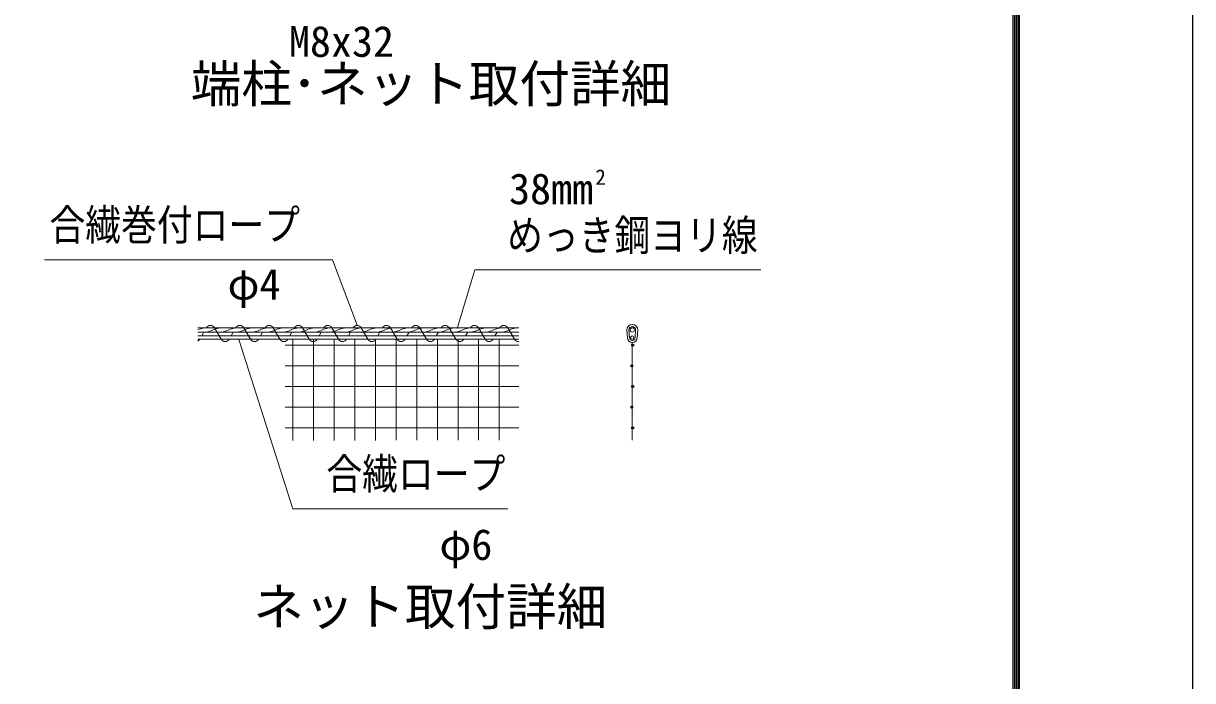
# Model space of a CAD drawing. Units: millimetres, scale not verified. Extents: x -14699 to 14701, y -10394 to 10396.
# Drawn here: x 8326 to 14701, y -2645 to 936 of the extents above; entities that cross this region are included whole.
import ezdxf
from ezdxf.enums import TextEntityAlignment as Align

# ---------------------------------------------------------------- set-up
doc = ezdxf.new("R2010")
doc.units = ezdxf.units.MM
doc.header["$LTSCALE"] = 40
for name, color, linetype, lineweight in [('0-0_D-TTL-TXT', 7, 'Continuous', 13), ('0-3_D-STR3', 3, 'Continuous', 13), ('0-8_D-STR-TXT', 7, 'Continuous', 13), ('0-9_D-STR2', 7, 'Continuous', 13), ('0-C_D-TTL', 7, 'Continuous', 25)]:
    doc.layers.add(name, color=color, linetype=linetype, lineweight=lineweight)
doc.styles.add('ＭＳ ゴシック', font='')
doc.styles.get('ＭＳ ゴシック').set_extended_font_data('MS Gothic')

msp = doc.modelspace()

# ---------------------------------------------------------------- linework, layer by layer
at = {"layer": '0-3_D-STR3'}
for p, q in [((9278.28, -722.78), (11028.28, -722.78)), ((9278.28, -746.78), (11028.28, -746.78)), ((11619.3, -777.21), (11616.3, -735.21)), ((11631.27, -776.35), (11628.27, -734.35)), ((11661.3, -776.35), (11664.3, -734.35)), ((11673.27, -777.21), (11676.27, -735.21)), ((11028.28, -767.78), (9278.28, -767.78)), ((11028.28, -785.78), (9278.28, -785.78))]:
    msp.add_line(p, q, dxfattribs=at)
at = {"layer": '0-3_D-STR3', "color": 4}
for p, q in [((9311.05, -746.78), (9298.61, -767.78)), ((9367.91, -722.78), (9405.21, -785.78)), ((9470.95, -746.78), (9458.52, -767.78)), ((9527.81, -722.78), (9565.12, -785.78)), ((9630.86, -746.78), (9618.42, -767.78)), ((9687.71, -722.78), (9725.02, -785.78)), ((9790.76, -746.78), (9778.33, -767.78)), ((9847.62, -722.78), (9884.93, -785.78)), ((9950.67, -746.78), (9938.23, -767.78)), ((10007.52, -722.78), (10044.83, -785.78)), ((10110.57, -746.78), (10098.13, -767.78)), ((10167.43, -722.78), (10204.73, -785.78)), ((10270.47, -746.78), (10258.04, -767.78)), ((10327.33, -722.78), (10364.64, -785.78)), ((10430.38, -746.78), (10417.94, -767.78)), ((10487.24, -722.78), (10524.54, -785.78)), ((10590.28, -746.78), (10577.85, -767.78)), ((10647.14, -722.78), (10684.45, -785.78)), ((10750.19, -746.78), (10737.75, -767.78)), ((10807.04, -722.78), (10844.35, -785.78)), ((10910.09, -746.78), (10897.65, -767.78)), ((10966.95, -722.78), (11004.25, -785.78))]:
    msp.add_line(p, q, dxfattribs=at)
at = {"layer": '0-3_D-STR3'}
for points in [[(9314.29, -722.78), (9284.28, -729.72), (9278.28, -733.18)], [(9399.28, -722.78), (9369.27, -729.72), (9350.87, -740.34), (9323.25, -746.78)], [(9484.27, -722.78), (9454.26, -729.72), (9435.86, -740.34), (9408.25, -746.78)], [(9569.26, -722.78), (9539.25, -729.72), (9520.85, -740.34), (9493.24, -746.78)], [(9654.25, -722.78), (9624.24, -729.72), (9605.84, -740.34), (9578.23, -746.78)], [(9739.24, -722.78), (9709.23, -729.72), (9690.83, -740.34), (9663.22, -746.78)], [(9824.24, -722.78), (9794.23, -729.72), (9775.82, -740.34), (9748.21, -746.78)], [(9909.23, -722.78), (9879.22, -729.72), (9860.82, -740.34), (9833.21, -746.78)], [(9994.22, -722.78), (9964.21, -729.72), (9945.81, -740.34), (9918.2, -746.78)], [(10079.21, -722.78), (10049.2, -729.72), (10030.8, -740.34), (10003.19, -746.78)], [(10164.2, -722.78), (10134.19, -729.72), (10115.79, -740.34), (10088.18, -746.78)], [(10249.19, -722.78), (10219.19, -729.72), (10200.78, -740.34), (10173.17, -746.78)], [(10334.19, -722.78), (10304.18, -729.72), (10285.77, -740.34), (10258.16, -746.78)], [(10419.18, -722.78), (10389.17, -729.72), (10370.77, -740.34), (10343.16, -746.78)], [(10504.17, -722.78), (10474.16, -729.72), (10455.76, -740.34), (10428.15, -746.78)], [(10589.16, -722.78), (10559.15, -729.72), (10540.75, -740.34), (10513.14, -746.78)], [(10674.15, -722.78), (10644.14, -729.72), (10625.74, -740.34), (10598.13, -746.78)], [(10759.14, -722.78), (10729.14, -729.72), (10710.73, -740.34), (10683.12, -746.78)], [(10844.14, -722.78), (10814.13, -729.72), (10795.72, -740.34), (10768.11, -746.78)], [(10929.13, -722.78), (10899.12, -729.72), (10880.72, -740.34), (10853.11, -746.78)], [(11014.12, -722.78), (10984.11, -729.72), (10965.71, -740.34), (10938.1, -746.78)]]:
    msp.add_lwpolyline(points, dxfattribs=at)
for centre, radius in [((11646.28, -734.78), 12), ((11646.28, -776.78), 9)]:
    msp.add_circle(centre, radius, dxfattribs=at)
at = {"layer": '0-3_D-STR3', "color": 4}
for centre, start, end in [((9346.58, -734.57), 28.93798, 151.06202), ((9506.49, -734.57), 28.93798, 151.06202), ((9666.39, -734.57), 28.93798, 151.06202), ((9826.3, -734.57), 28.93798, 151.06202), ((9986.2, -734.57), 28.93798, 151.06202), ((10146.1, -734.57), 28.93798, 151.06202), ((10306.01, -734.57), 28.93798, 151.06202), ((10465.91, -734.57), 28.93798, 151.06202), ((10625.82, -734.57), 28.93798, 151.06202), ((10785.72, -734.57), 28.93798, 151.06202), ((10945.63, -734.57), 28.93798, 151.06202), ((9266.63, -773.99), 298.5737, 331.06202), ((9426.54, -773.99), 208.93798, 331.06202), ((9586.44, -773.99), 208.93798, 331.06202), ((9746.34, -773.99), 208.93798, 331.06202), ((9906.25, -773.99), 208.93798, 331.06202), ((10066.15, -773.99), 208.93798, 331.06202), ((10226.06, -773.99), 208.93798, 331.06202), ((10385.96, -773.99), 208.93798, 331.06202), ((10545.86, -773.99), 208.93798, 331.06202), ((10705.77, -773.99), 208.93798, 331.06202), ((10865.67, -773.99), 208.93798, 331.06202), ((11025.58, -773.99), 208.93798, 276.37941)]:
    msp.add_arc(centre, 24.36, start, end, dxfattribs=at)
at = {"layer": '0-3_D-STR3'}
for centre, radius, start, end in [((11646.28, -734.78), 30, 0, 180), ((11646.28, -734.78), 30, 0, 180), ((11646.28, -734.78), 18, 0, 180), ((11646.28, -776.78), 27, 180, 0), ((11646.28, -776.78), 15, 180, 0)]:
    msp.add_arc(centre, radius, start, end, dxfattribs=at)
at = {"layer": '0-8_D-STR-TXT'}
for points in [[(8440.99, -352.45), (10011.22, -352.45), (10145.4, -708.33)], [(12346.97, -407.34), (10788.28, -407.34), (10691.74, -726.47)], [(10968.1, -1709.35), (9795.83, -1709.35), (9501.17, -787.69)]]:
    msp.add_lwpolyline(points, dxfattribs=at)
at = {"layer": '0-9_D-STR2'}
for p, q in [((9753.47, -818.02), (11028.28, -818.02)), ((9796.05, -1337.28), (9796.05, -785.78)), ((9908.55, -1337.05), (9908.55, -785.78)), ((10021.05, -1336.82), (10021.05, -785.78)), ((10133.55, -1336.59), (10133.55, -785.78)), ((10246.05, -1336.36), (10246.05, -785.78)), ((10358.55, -1336.14), (10358.55, -785.78)), ((10471.05, -1335.91), (10471.05, -785.78)), ((10583.55, -1335.68), (10583.55, -785.78)), ((10696.05, -1335.45), (10696.05, -785.78)), ((10808.55, -1335.23), (10808.55, -785.78)), ((10921.05, -1335), (10921.05, -785.78)), ((11646.28, -803.78), (11646.28, -1334.78)), ((9753.47, -930.52), (11028.28, -930.52)), ((9753.47, -1043.02), (11028.28, -1043.02)), ((9753.47, -1155.52), (11028.28, -1155.52)), ((9753.47, -1268.02), (11028.28, -1268.02))]:
    msp.add_line(p, q, dxfattribs=at)
for centre in [(11646.28, -818.02), (11651.28, -818.02), (11641.28, -930.52), (11646.28, -930.52), (11646.28, -1043.02), (11651.28, -1043.02), (11641.28, -1155.52), (11646.28, -1155.52), (11646.28, -1268.02), (11651.28, -1268.02)]:
    msp.add_circle(centre, 5, dxfattribs=at)
at = {"layer": '0-C_D-TTL', "color": 2}
msp.add_lwpolyline([(-14698.88, 10395.79), (14701.12, 10395.79), (14701.12, -10394.21), (-14698.88, -10394.21)], close=True, dxfattribs=at)
at = {"layer": '0-C_D-TTL'}
for points in [[(-13753.88, 9625.79), (13756.12, 9625.79), (13756.12, -9624.21), (-13753.88, -9624.21)], [(-13745.13, 9617.04), (13747.37, 9617.04), (13747.37, -9615.46), (-13745.13, -9615.46)], [(-13736.38, 9608.29), (13738.62, 9608.29), (13738.62, -9606.71), (-13736.38, -9606.71)], [(-13727.63, 9599.54), (13729.87, 9599.54), (13729.87, -9597.96), (-13727.63, -9597.96)], [(-13718.88, 9590.79), (13721.12, 9590.79), (13721.12, -9589.21), (-13718.88, -9589.21)]]:
    msp.add_lwpolyline(points, close=True, dxfattribs=at)

# ---------------------------------------------------------------- texts
at = {"layer": '0-0_D-TTL-TXT', "style": 'ＭＳ ゴシック'}
for s, p in [('端柱･ネット取付詳細', (9238.96, 444.9)), ('ネット取付詳細', (9580.07, -2404.04))]:
    msp.add_text(s, height=202.1, dxfattribs=at).set_placement(p, align=Align.BOTTOM_LEFT)
at = {"layer": '0-8_D-STR-TXT', "style": 'ＭＳ ゴシック'}
for s, height, p in [('M8x32', 168.3, (9774.35, 702.84)), ('2', 84.16, (11444.94, 30.73)), ('38mm', 168.3, (10974.51, -100.27)), ('φ4', 168.3, (9439.64, -619.87)), ('φ6', 168.3, (10594.82, -2038.43))]:
    msp.add_text(s, height=height, dxfattribs=at).set_placement(p, align=Align.BOTTOM_LEFT)
at = {"layer": '0-8_D-STR-TXT', "style": 'ＭＳ ゴシック', "width": 0.85}
for s, p in [('合繊巻付ロープ', (8468.66, -296.4)), ('めっき鋼ヨリ線', (10963.85, -353.51)), ('合繊ロープ', (9978.51, -1653.31))]:
    msp.add_text(s, height=168.3, dxfattribs=at).set_placement(p, align=Align.BOTTOM_LEFT)

doc.saveas('drawing.dxf')
